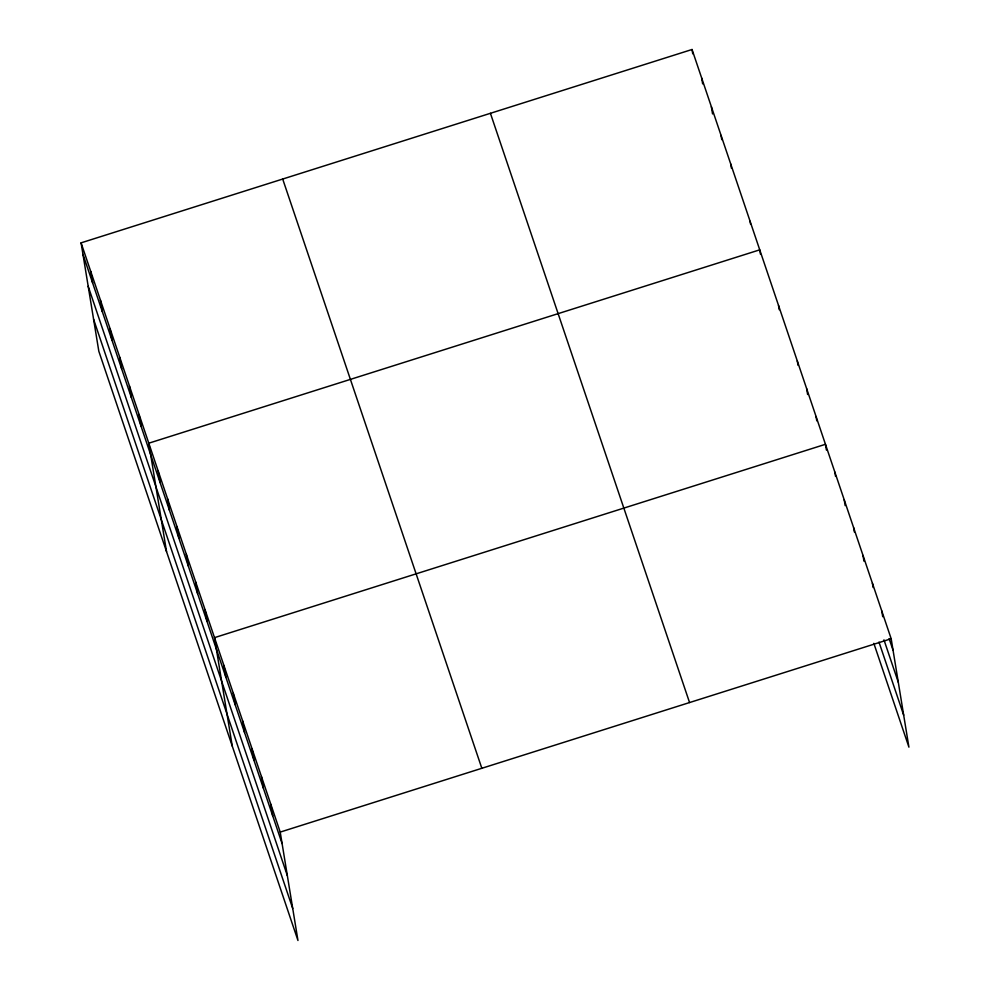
<?xml version="1.0" encoding="UTF-8"?>
<svg xmlns="http://www.w3.org/2000/svg" width="990" height="990" viewBox="0 0 990 990"><rect width="100%" height="100%" fill="white"/><g stroke="black" fill="none" stroke-linecap="round" stroke-linejoin="round"><path stroke-width="1.49" d="M81.081 242.847L280.219 832.095L297.965 940.5L98.827 351.252L81.081 242.847L692.035 49.5L891.173 638.748L908.919 747.153L873.836 643.339M280.219 832.095L891.173 638.748M889.107 638.562L893.054 650.269M883.959 639.837L898.289 682.234M878.984 642.077L903.684 715.176M490.421 113.306L689.56 702.554M282.695 179.042L481.833 768.29M82.962 254.368L282.101 843.616M88.197 286.345L287.335 875.593M93.592 319.287L292.731 908.523M881.781 610.966L882.721 616.721M872.4 583.184L873.106 587.503M863.008 555.402L863.948 561.169M853.615 527.633L854.321 531.952M844.235 499.851L845.175 505.605M834.842 472.069L835.548 476.388M826.402 450.054L825.45 444.3L214.496 637.647L232.254 746.052M816.069 416.518L816.775 420.837M806.677 388.736L807.617 394.503M797.297 360.954L798.002 365.273M778.511 305.403L779.229 309.721M760.444 254.158L759.738 249.839L148.785 443.198L166.53 551.603M750.074 221.228L750.544 224.099M730.719 163.981L731.437 168.3M721.054 135.358L721.76 139.677M711.377 106.747L712.553 113.937M701.712 78.123L702.652 83.878M692.035 49.5L692.74 53.819M270.827 804.313L272.708 815.834M261.434 776.544L263.328 788.065M252.054 748.762L253.935 760.283M242.661 720.98L244.555 732.501M233.269 693.198L235.162 704.719M223.888 665.429L225.769 676.95M205.116 609.865L206.997 621.386M195.723 582.083L197.604 593.604M186.33 554.313L188.224 565.835M176.95 526.532L178.831 538.053M167.558 498.75L169.451 510.271M158.177 470.968L160.058 482.489M139.107 414.575L141.001 426.096M129.442 385.952L131.324 397.473M119.765 357.328L121.659 368.849M110.1 328.717L111.981 340.238M100.423 300.094L102.304 311.615M90.746 271.47L92.639 282.992"/></g></svg>
